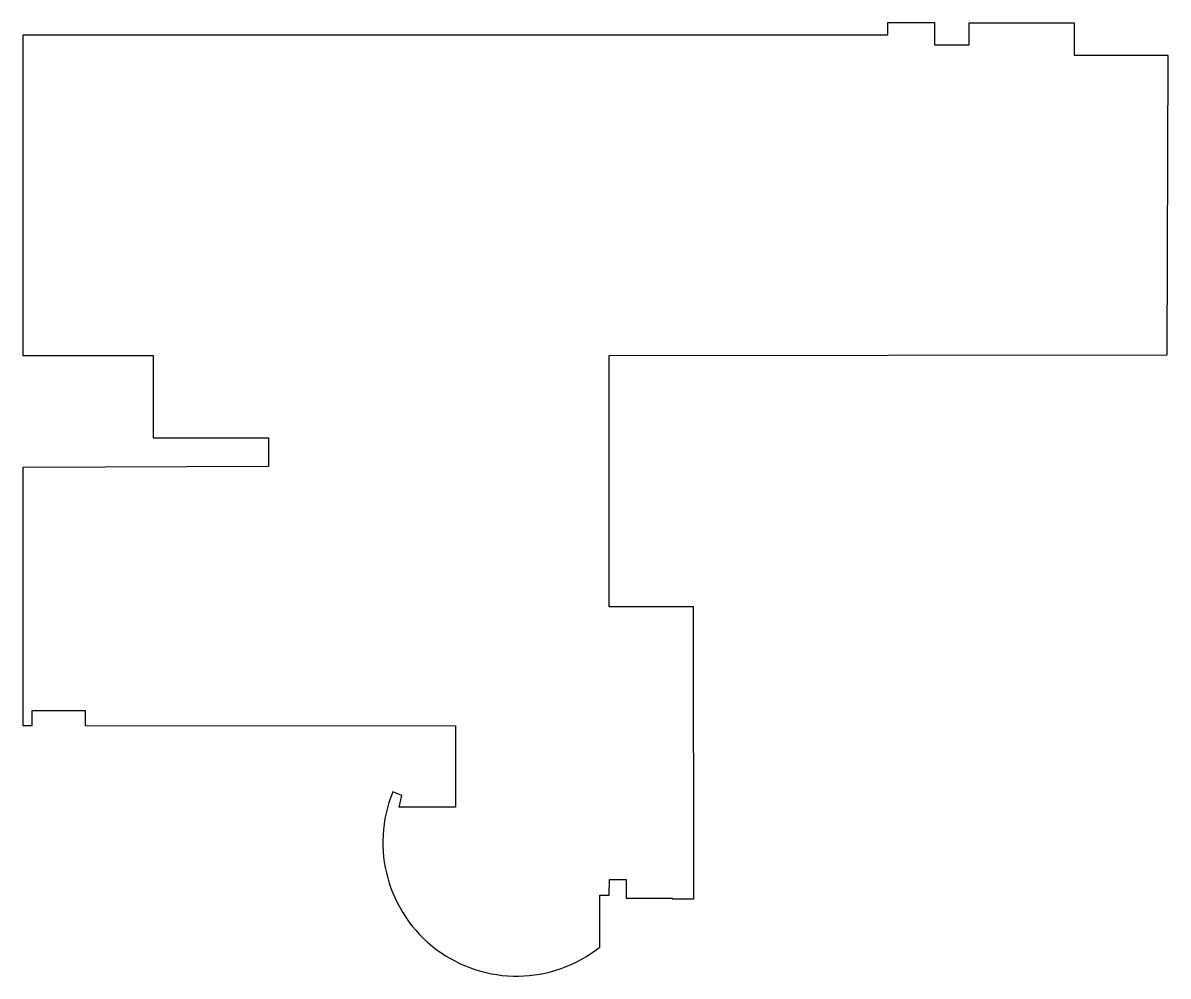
# Model space of a CAD drawing. Header units: millimetres. Extents: x 29.6 to 113.1, y 2.1 to 71.6.
import ezdxf

# ---------------------------------------------------------------- set-up
doc = ezdxf.new("R2010")
doc.units = ezdxf.units.MM
doc.layers.add('Contour', color=7, linetype='Continuous')

msp = doc.modelspace()

# ---------------------------------------------------------------- linework, layer by layer
at = {"layer": 'Contour', "color": 7, "lineweight": 25, "true_color": 0xffffff}
msp.add_lwpolyline([(29.646, 70.667), (29.646, 47.297), (39.139, 47.297), (39.139, 41.298), (47.547, 41.298), (47.547, 39.202), (29.646, 39.15), (29.646, 20.337), (30.321, 20.337), (30.321, 21.422), (34.173, 21.422), (34.173, 20.337), (61.163, 20.313), (61.163, 14.379), (57.065, 14.379), (57.256, 15.23), (56.606, 15.495, 0.772614), (71.688, 4.172), (71.688, 7.954), (72.362, 7.954), (72.386, 9.11), (73.615, 9.11), (73.615, 7.737), (76.964, 7.737), (76.964, 7.696), (78.541, 7.696), (78.515, 28.98), (72.362, 28.987), (72.362, 40.816), (72.362, 47.297), (113.03, 47.344), (113.103, 69.173), (106.285, 69.173), (106.285, 71.533), (98.575, 71.533), (98.575, 69.935), (96.093, 69.944), (96.093, 71.558), (92.651, 71.558), (92.648, 70.667), (29.646, 70.667)], format="xyb", dxfattribs=at)

doc.saveas('drawing.dxf')
